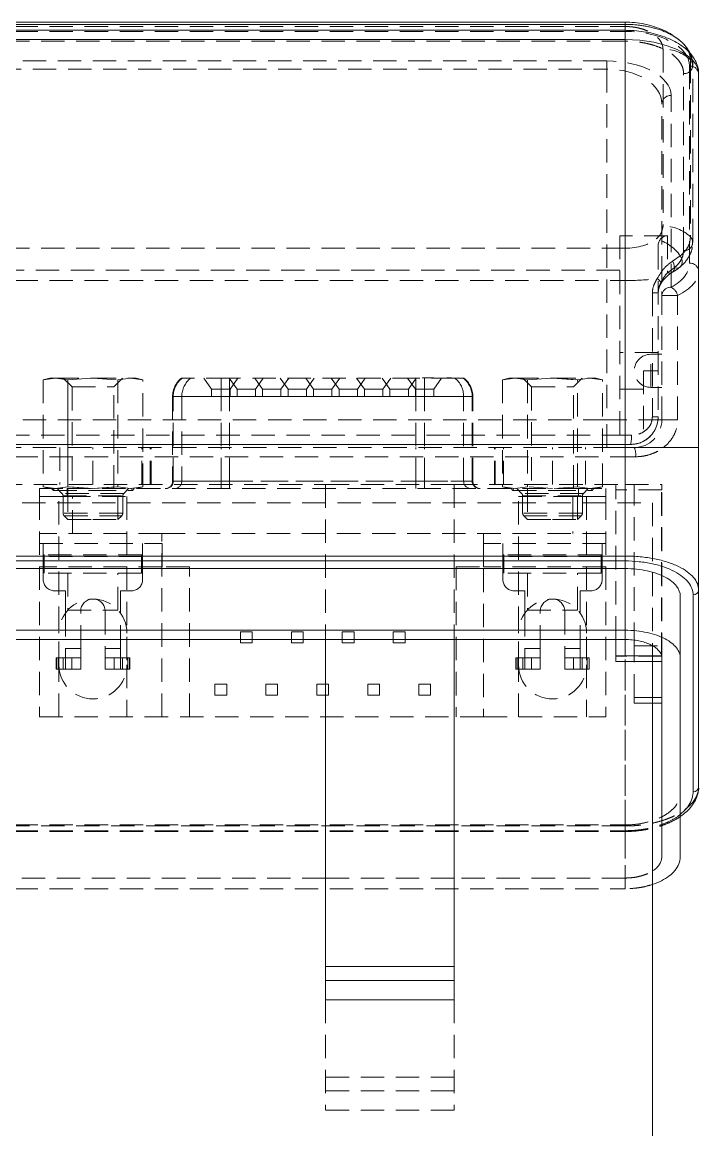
# Model space of a CAD drawing. Header units: millimetres. Extents: x 0 to 420, y 0 to 297.
# Drawn here: x 160.6 to 197.4, y 151.2 to 211.4 of the extents above; entities that cross this region are included whole.
import ezdxf

# ---------------------------------------------------------------- set-up
doc = ezdxf.new("R2010")
doc.units = ezdxf.units.MM
doc.linetypes.add('HIDDEN', pattern=[1.905, 1.27, -0.635])

msp = doc.modelspace()

# ---------------------------------------------------------------- linework, layer by layer
at = {"color": 7, "linetype": 'Continuous', "lineweight": 15}
for p, q in [((193.407, 211.398), (127.827, 211.398)), ((127.827, 211.277), (193.407, 211.277)), ((193.407, 210.954), (127.827, 210.954)), ((193.407, 210.454), (127.827, 210.454)), ((193.407, 188.289), (193.407, 210.454)), ((197.407, 208.579), (197.407, 188.289)), ((193.407, 188.289), (197.407, 188.289)), ((193.407, 182.395), (193.407, 188.289)), ((197.407, 188.289), (197.407, 180.548)), ((127.827, 182.395), (193.407, 182.395)), ((193.407, 182.395), (193.407, 182.127)), ((193.407, 182.127), (127.827, 182.127)), ((193.407, 181.714), (127.827, 181.714)), ((193.407, 178.362), (193.407, 181.714)), ((197.407, 180.548), (197.407, 169.846)), ((196.407, 176.848), (196.407, 180.212)), ((197.107, 169.585), (197.107, 180.28)), ((127.827, 178.362), (193.407, 178.362)), ((177.117, 177.861), (144.117, 177.861)), ((172.492, 177.679), (172.492, 177.861)), ((172.492, 177.679), (173.132, 177.679)), ((173.132, 177.679), (173.132, 177.861)), ((175.262, 177.679), (175.262, 177.861)), ((175.262, 177.679), (175.902, 177.679)), ((175.902, 177.679), (175.902, 177.861)), ((184.117, 177.861), (177.117, 177.861)), ((177.117, 177.861), (177.117, 160.089)), ((193.407, 177.861), (184.117, 177.861)), ((184.117, 177.861), (184.117, 160.089)), ((192.907, 176.975), (192.907, 177.861)), ((192.907, 176.975), (195.391, 176.975)), ((192.907, 176.665), (192.907, 176.975)), ((162.472, 176.864), (162.472, 176.254)), ((162.472, 176.864), (162.487, 176.864)), ((162.487, 176.864), (162.487, 176.254)), ((162.487, 176.864), (163.325, 176.864)), ((163.325, 176.864), (163.325, 176.254)), ((163.325, 176.864), (163.807, 176.864)), ((163.807, 176.254), (163.807, 176.864)), ((165.619, 176.864), (165.137, 176.864)), ((165.137, 176.864), (165.137, 176.254)), ((165.619, 176.254), (165.619, 176.864)), ((165.619, 176.864), (166.457, 176.864)), ((166.457, 176.254), (166.457, 176.864)), ((166.457, 176.864), (166.472, 176.864)), ((166.472, 176.254), (166.472, 176.864)), ((187.462, 176.864), (187.462, 176.254)), ((187.462, 176.864), (187.477, 176.864)), ((187.477, 176.864), (187.477, 176.254)), ((187.477, 176.864), (188.315, 176.864)), ((188.315, 176.864), (188.315, 176.254)), ((188.315, 176.864), (188.797, 176.864)), ((188.797, 176.254), (188.797, 176.864)), ((190.609, 176.864), (190.127, 176.864)), ((190.127, 176.864), (190.127, 176.254)), ((190.609, 176.254), (190.609, 176.864)), ((190.609, 176.864), (191.447, 176.864)), ((191.447, 176.254), (191.447, 176.864)), ((191.447, 176.864), (191.462, 176.864)), ((191.462, 176.254), (191.462, 176.864)), ((192.907, 176.665), (195.407, 176.665)), ((194.907, 176.665), (194.907, 119.249)), ((195.407, 176.665), (195.407, 174.715)), ((196.407, 166.05), (196.407, 176.848)), ((162.487, 176.254), (162.472, 176.254)), ((163.325, 176.254), (162.487, 176.254)), ((163.325, 176.254), (163.807, 176.254)), ((165.619, 176.254), (165.137, 176.254)), ((166.457, 176.254), (165.619, 176.254)), ((166.472, 176.254), (166.457, 176.254)), ((187.477, 176.254), (187.462, 176.254)), ((188.315, 176.254), (187.477, 176.254)), ((188.315, 176.254), (188.797, 176.254)), ((190.609, 176.254), (190.127, 176.254)), ((191.447, 176.254), (190.609, 176.254)), ((191.462, 176.254), (191.447, 176.254)), ((171.107, 175.439), (171.747, 175.439)), ((171.107, 174.839), (171.107, 175.439)), ((171.747, 174.839), (171.747, 175.439)), ((173.877, 174.839), (173.877, 175.439)), ((173.877, 175.439), (174.517, 175.439)), ((174.517, 174.839), (174.517, 175.439)), ((176.647, 174.839), (176.647, 175.439)), ((176.647, 175.439), (177.117, 175.439)), ((171.107, 174.839), (171.747, 174.839)), ((173.877, 174.839), (174.517, 174.839)), ((176.647, 174.839), (177.117, 174.839)), ((195.407, 174.715), (194.907, 174.715)), ((195.407, 174.395), (194.907, 174.395)), ((195.407, 174.395), (195.407, 166.05)), ((184.117, 160.089), (177.117, 160.089)), ((177.117, 160.089), (177.117, 159.339)), ((184.117, 160.089), (184.117, 159.339)), ((184.117, 159.339), (177.117, 159.339)), ((177.117, 159.339), (177.117, 158.289)), ((184.117, 159.339), (184.117, 158.289)), ((184.117, 158.289), (177.117, 158.289))]:
    msp.add_line(p, q, dxfattribs=at)
at = {"color": 110, "linetype": 'Continuous', "lineweight": 15}
for p, q in [((193.407, 211.277), (193.407, 211.398)), ((193.407, 210.954), (193.407, 211.277)), ((193.407, 210.454), (193.407, 210.954))]:
    msp.add_line(p, q, dxfattribs=at)
at = {"color": 7, "linetype": 'HIDDEN', "lineweight": 0}
for p, q in [((193.407, 211.398), (193.407, 211.161)), ((127.827, 211.161), (193.407, 211.161)), ((127.827, 210.895), (193.407, 210.895)), ((193.407, 210.367), (193.407, 210.954)), ((193.407, 210.954), (193.407, 210.895)), ((193.407, 210.367), (127.827, 210.367)), ((196.406, 210.379), (196.441, 210.348)), ((195.47, 209.933), (195.47, 200.317)), ((192.407, 209.288), (128.827, 209.288)), ((128.827, 208.847), (192.407, 208.847)), ((192.407, 209.288), (192.407, 208.847)), ((192.407, 208.847), (192.407, 189.789)), ((196.907, 209.02), (196.907, 198.305)), ((196.961, 209.345), (196.961, 199.729)), ((197.088, 199.436), (197.088, 209.051)), ((196.588, 198.995), (196.588, 208.61)), ((195.907, 196.993), (195.907, 207.413)), ((195.407, 189.789), (195.407, 206.972)), ((195.707, 199.798), (193.117, 199.798)), ((193.117, 199.798), (193.117, 188.455)), ((195.707, 199.798), (195.707, 197.787)), ((195.207, 199.231), (195.207, 189.955)), ((193.407, 199.119), (127.827, 199.119)), ((193.407, 199.119), (193.407, 197.356)), ((196.41, 198.696), (195.992, 198.408)), ((195.707, 197.787), (196.083, 198.047)), ((193.117, 197.923), (128.117, 197.923)), ((127.827, 197.356), (193.407, 197.356)), ((193.407, 197.356), (193.407, 188.956)), ((194.893, 196.687), (194.893, 189.955)), ((195.407, 196.552), (196.264, 196.552)), ((196.264, 189.789), (196.264, 196.552)), ((195.207, 193.455), (193.117, 193.455)), ((195.407, 193.355), (194.807, 193.355)), ((194.807, 191.555), (194.807, 193.343)), ((161.758, 191.962), (162.437, 192.059)), ((162.437, 192.059), (161.758, 191.962)), ((162.122, 192.059), (161.758, 191.962)), ((162.122, 192.059), (162.437, 192.059)), ((162.437, 192.059), (164.472, 192.059)), ((162.437, 192.059), (163.115, 191.962)), ((162.857, 192.059), (163.337, 191.579)), ((163.115, 191.962), (164.472, 192.059)), ((164.472, 192.059), (165.829, 191.962)), ((164.472, 192.059), (166.507, 192.059)), ((165.607, 191.579), (166.087, 192.059)), ((165.829, 191.962), (166.507, 192.059)), ((166.507, 192.059), (167.185, 191.962)), ((166.507, 192.059), (166.822, 192.059)), ((167.185, 191.962), (166.822, 192.059)), ((169.322, 192.059), (169.289, 192.059)), ((169.784, 192.059), (169.322, 192.059)), ((171.904, 192.059), (169.784, 192.059)), ((170.502, 192.059), (170.927, 191.452)), ((171.442, 191.059), (171.442, 192.059)), ((171.887, 192.059), (172.312, 191.452)), ((171.904, 191.059), (171.904, 192.059)), ((182.03, 192.059), (171.904, 192.059)), ((171.927, 191.452), (172.352, 192.059)), ((173.272, 192.059), (173.697, 191.452)), ((173.312, 191.452), (173.737, 192.059)), ((174.657, 192.059), (175.082, 191.452)), ((174.697, 191.452), (175.122, 192.059)), ((176.042, 192.059), (176.467, 191.452)), ((176.082, 191.452), (176.507, 192.059)), ((177.427, 192.059), (177.852, 191.452)), ((177.467, 191.452), (177.892, 192.059)), ((178.812, 192.059), (179.237, 191.452)), ((178.852, 191.452), (179.277, 192.059)), ((180.197, 192.059), (180.622, 191.452)), ((180.237, 191.452), (180.662, 192.059)), ((181.582, 192.059), (182.007, 191.452)), ((181.622, 191.452), (182.047, 192.059)), ((182.03, 191.059), (182.03, 192.059)), ((184.15, 192.059), (182.03, 192.059)), ((182.387, 192.059), (182.387, 192.079)), ((182.404, 192.079), (182.387, 192.079)), ((182.404, 192.059), (182.404, 192.079)), ((182.437, 192.079), (182.404, 192.079)), ((182.437, 192.059), (182.437, 192.079)), ((182.487, 192.079), (182.437, 192.079)), ((182.47, 192.059), (182.47, 192.079)), ((182.487, 192.059), (182.487, 192.079)), ((182.57, 192.079), (182.487, 192.079)), ((182.492, 191.059), (182.492, 192.059)), ((182.504, 192.079), (182.504, 192.059)), ((182.537, 192.079), (182.537, 192.059)), ((182.57, 192.059), (182.57, 192.079)), ((182.654, 192.079), (182.57, 192.079)), ((182.587, 192.079), (182.587, 192.059)), ((182.637, 192.079), (182.637, 192.059)), ((182.654, 192.059), (182.654, 192.079)), ((182.737, 192.079), (182.654, 192.079)), ((182.72, 192.059), (182.72, 192.079)), ((182.737, 192.059), (182.737, 192.079)), ((182.82, 192.079), (182.737, 192.079)), ((182.754, 192.079), (182.754, 192.059)), ((182.787, 192.059), (182.787, 192.079)), ((182.804, 192.079), (182.804, 192.059)), ((182.82, 192.059), (182.82, 192.079)), ((182.904, 192.079), (182.82, 192.079)), ((182.837, 192.059), (182.837, 192.079)), ((182.854, 192.079), (182.854, 192.059)), ((182.87, 192.059), (182.87, 192.079)), ((182.887, 192.079), (182.887, 192.059)), ((182.904, 192.059), (182.904, 192.079)), ((182.954, 192.079), (182.904, 192.079)), ((182.937, 192.059), (182.937, 192.079)), ((182.954, 192.059), (182.954, 192.079)), ((182.987, 192.079), (182.954, 192.079)), ((182.987, 192.059), (182.987, 192.079)), ((183.007, 191.452), (183.432, 192.059)), ((183.723, 192.059), (183.723, 192.079)), ((183.848, 192.079), (183.723, 192.079)), ((183.973, 192.079), (183.848, 192.079)), ((183.848, 192.059), (183.848, 192.079)), ((183.973, 192.079), (183.973, 192.059)), ((184.612, 192.059), (184.15, 192.059)), ((184.645, 192.059), (184.612, 192.059)), ((186.748, 191.962), (187.427, 192.059)), ((187.427, 192.059), (186.748, 191.962)), ((187.112, 192.059), (186.748, 191.962)), ((187.112, 192.059), (187.427, 192.059)), ((187.427, 192.059), (188.105, 191.962)), ((187.427, 192.059), (189.462, 192.059)), ((187.427, 192.059), (188.105, 191.962)), ((187.847, 192.059), (188.327, 191.579)), ((188.105, 191.962), (189.462, 192.059)), ((188.105, 191.962), (189.462, 192.059)), ((189.462, 192.059), (190.819, 191.962)), ((189.462, 192.059), (191.497, 192.059)), ((190.819, 191.962), (189.462, 192.059)), ((190.597, 191.579), (191.077, 192.059)), ((190.819, 191.962), (191.497, 192.059)), ((191.497, 192.059), (190.819, 191.962)), ((191.497, 192.059), (192.175, 191.962)), ((192.175, 191.962), (191.497, 192.059)), ((191.497, 192.059), (191.812, 192.059)), ((192.175, 191.962), (191.812, 192.059)), ((194.407, 192.455), (195.207, 192.455)), ((194.407, 192.455), (195.207, 192.455)), ((194.407, 192.455), (194.407, 188.629)), ((161.758, 191.962), (161.758, 186.156)), ((163.115, 191.962), (163.115, 186.156)), ((163.115, 186.156), (163.115, 191.962)), ((163.337, 191.579), (165.607, 191.579)), ((163.337, 191.579), (163.337, 186.059)), ((165.607, 186.059), (165.607, 191.579)), ((165.829, 191.962), (165.829, 186.156)), ((167.185, 186.156), (167.185, 191.962)), ((170.927, 191.452), (171.927, 191.452)), ((170.927, 191.452), (170.927, 191.059)), ((171.927, 191.059), (171.927, 191.452)), ((172.312, 191.452), (173.312, 191.452)), ((172.312, 191.452), (172.312, 191.059)), ((173.312, 191.059), (173.312, 191.452)), ((173.697, 191.452), (174.697, 191.452)), ((173.697, 191.452), (173.697, 191.059)), ((174.697, 191.059), (174.697, 191.452)), ((175.082, 191.452), (176.082, 191.452)), ((175.082, 191.452), (175.082, 191.059)), ((176.082, 191.059), (176.082, 191.452)), ((176.467, 191.452), (177.467, 191.452)), ((176.467, 191.452), (176.467, 191.059)), ((177.467, 191.059), (177.467, 191.452)), ((177.852, 191.452), (178.852, 191.452)), ((177.852, 191.452), (177.852, 191.059)), ((178.852, 191.059), (178.852, 191.452)), ((179.237, 191.452), (180.237, 191.452)), ((179.237, 191.452), (179.237, 191.059)), ((180.237, 191.059), (180.237, 191.452)), ((180.622, 191.452), (181.622, 191.452)), ((180.622, 191.452), (180.622, 191.059)), ((181.622, 191.059), (181.622, 191.452)), ((182.007, 191.452), (183.007, 191.452)), ((182.007, 191.452), (182.007, 191.059)), ((183.007, 191.059), (183.007, 191.452)), ((186.748, 191.962), (186.748, 186.156)), ((188.105, 191.962), (188.105, 186.156)), ((188.327, 191.579), (190.597, 191.579)), ((188.327, 191.579), (188.327, 186.059)), ((190.597, 186.059), (190.597, 191.579)), ((190.819, 186.156), (190.819, 191.962)), ((192.175, 186.156), (192.175, 191.962)), ((193.117, 191.455), (194.407, 191.455)), ((194.807, 191.555), (195.407, 191.555)), ((168.802, 191.059), (168.802, 186.459)), ((170.927, 191.059), (168.802, 191.059)), ((169.304, 191.059), (168.842, 191.059)), ((168.842, 186.459), (168.842, 191.059)), ((171.904, 191.059), (169.304, 191.059)), ((169.304, 191.059), (169.304, 186.459)), ((170.927, 191.059), (171.927, 191.059)), ((171.442, 186.459), (171.442, 191.059)), ((182.03, 191.059), (171.904, 191.059)), ((171.904, 186.459), (171.904, 191.059)), ((171.927, 191.059), (172.312, 191.059)), ((172.312, 191.059), (173.312, 191.059)), ((173.312, 191.059), (173.697, 191.059)), ((173.697, 191.059), (174.697, 191.059)), ((174.697, 191.059), (175.082, 191.059)), ((175.082, 191.059), (176.082, 191.059)), ((176.082, 191.059), (176.467, 191.059)), ((176.467, 191.059), (177.467, 191.059)), ((177.467, 191.059), (177.852, 191.059)), ((177.852, 191.059), (178.852, 191.059)), ((178.852, 191.059), (179.237, 191.059)), ((179.237, 191.059), (180.237, 191.059)), ((180.237, 191.059), (180.622, 191.059)), ((180.622, 191.059), (181.622, 191.059)), ((181.622, 191.059), (182.007, 191.059)), ((182.007, 191.059), (183.007, 191.059)), ((184.63, 191.059), (182.03, 191.059)), ((182.03, 186.459), (182.03, 191.059)), ((182.492, 186.459), (182.492, 191.059)), ((183.007, 191.059), (185.131, 191.059)), ((184.63, 186.459), (184.63, 191.059)), ((185.092, 191.059), (184.63, 191.059)), ((185.092, 186.459), (185.092, 191.059)), ((185.132, 186.459), (185.132, 191.059)), ((192.407, 189.789), (128.827, 189.789)), ((195.407, 189.789), (192.407, 189.789)), ((192.407, 188.289), (192.407, 189.789)), ((195.407, 189.789), (196.264, 189.789)), ((193.407, 188.956), (127.827, 188.956)), ((127.827, 188.455), (193.407, 188.455)), ((193.117, 188.455), (128.117, 188.455)), ((193.707, 188.455), (193.117, 188.455)), ((193.407, 188.956), (193.407, 188.455)), ((193.707, 188.455), (193.707, 188.455)), ((127.827, 187.789), (193.407, 187.789)), ((128.827, 188.289), (192.407, 188.289)), ((162.672, 188.289), (162.672, 186.289)), ((164.472, 186.289), (164.472, 188.289)), ((167.13, 186.289), (167.13, 188.289)), ((167.583, 186.289), (167.583, 188.289)), ((167.63, 186.289), (167.63, 188.289)), ((171.442, 186.289), (171.442, 188.289)), ((171.904, 186.289), (171.904, 188.289)), ((182.03, 186.289), (182.03, 188.289)), ((182.492, 186.289), (182.492, 188.289)), ((186.304, 186.289), (186.304, 188.289)), ((186.35, 186.289), (186.35, 188.289)), ((186.804, 186.289), (186.804, 188.289)), ((189.462, 186.289), (189.462, 188.289)), ((191.262, 186.289), (191.262, 188.289)), ((192.407, 188.289), (193.907, 188.289)), ((193.407, 188.289), (193.407, 187.789)), ((193.407, 187.789), (193.978, 187.789)), ((193.407, 187.789), (193.407, 167.729)), ((197.407, 188.289), (195.49, 188.289)), ((144.117, 186.289), (177.117, 186.289)), ((161.567, 186.059), (161.567, 185.629)), ((161.567, 186.059), (163.067, 186.059)), ((161.758, 186.156), (162.437, 186.059)), ((162.437, 186.059), (161.758, 186.156)), ((161.758, 186.156), (162.122, 186.059)), ((162.222, 186.059), (162.322, 185.959)), ((162.372, 186.059), (162.322, 185.959)), ((162.322, 185.959), (164.472, 185.959)), ((162.437, 186.059), (163.115, 186.156)), ((162.53, 186.059), (162.788, 185.8)), ((163.067, 186.059), (163.067, 185.629)), ((163.067, 186.059), (190.867, 186.059)), ((163.112, 186.059), (163.112, 184.379)), ((163.115, 186.156), (164.472, 186.059)), ((164.472, 186.059), (163.115, 186.156)), ((164.472, 186.059), (165.829, 186.156)), ((165.829, 186.156), (164.472, 186.059)), ((164.472, 185.959), (166.622, 185.959)), ((166.507, 186.059), (165.829, 186.156)), ((165.832, 184.379), (165.832, 186.059)), ((166.155, 185.8), (166.414, 186.059)), ((167.185, 186.156), (166.507, 186.059)), ((167.185, 186.156), (166.507, 186.059)), ((166.622, 185.959), (166.572, 186.059)), ((166.622, 185.959), (166.722, 186.059)), ((166.822, 186.059), (167.185, 186.156)), ((171.442, 186.459), (168.802, 186.459)), ((168.842, 186.459), (169.304, 186.459)), ((169.304, 186.459), (171.904, 186.459)), ((171.442, 186.459), (171.442, 186.059)), ((182.492, 186.459), (171.442, 186.459)), ((171.904, 186.459), (171.904, 186.059)), ((171.904, 186.459), (182.03, 186.459)), ((177.117, 186.289), (177.117, 177.861)), ((184.117, 186.289), (177.117, 186.289)), ((182.03, 186.459), (182.03, 186.059)), ((182.03, 186.459), (184.63, 186.459)), ((182.492, 186.459), (185.131, 186.459)), ((182.492, 186.459), (182.492, 186.059)), ((184.117, 186.289), (184.117, 177.861)), ((184.117, 186.289), (193.407, 186.289)), ((184.63, 186.459), (185.092, 186.459)), ((186.748, 186.156), (187.427, 186.059)), ((187.427, 186.059), (186.748, 186.156)), ((186.748, 186.156), (187.112, 186.059)), ((187.212, 186.059), (187.312, 185.959)), ((187.362, 186.059), (187.312, 185.959)), ((187.312, 185.959), (189.462, 185.959)), ((187.427, 186.059), (188.105, 186.156)), ((187.52, 186.059), (187.778, 185.8)), ((188.102, 186.059), (188.102, 184.379)), ((189.462, 186.059), (188.105, 186.156)), ((190.819, 186.156), (189.462, 186.059)), ((189.462, 185.959), (191.612, 185.959)), ((190.819, 186.156), (191.497, 186.059)), ((191.497, 186.059), (190.819, 186.156)), ((190.822, 184.379), (190.822, 186.059)), ((190.867, 186.059), (192.367, 186.059)), ((190.867, 186.059), (190.867, 185.629)), ((191.145, 185.8), (191.404, 186.059)), ((191.497, 186.059), (192.175, 186.156)), ((192.175, 186.156), (191.497, 186.059)), ((191.612, 185.959), (191.562, 186.059)), ((191.612, 185.959), (191.712, 186.059)), ((191.812, 186.059), (192.175, 186.156)), ((192.367, 186.059), (192.367, 185.629)), ((192.907, 177.861), (192.907, 186.289)), ((195.407, 185.989), (192.907, 185.989)), ((193.407, 177.861), (193.407, 186.289)), ((193.407, 186.289), (195.391, 186.289)), ((193.407, 186.289), (193.407, 164.9)), ((193.907, 185.989), (193.907, 186.289)), ((193.907, 177.52), (193.907, 185.989)), ((195.391, 176.975), (195.391, 186.289)), ((195.391, 186.289), (195.407, 186.289)), ((195.407, 185.989), (195.407, 186.289)), ((195.407, 176.952), (195.407, 185.989)), ((161.567, 185.629), (161.567, 173.659)), ((161.567, 185.629), (162.622, 185.629)), ((162.622, 176.479), (162.622, 185.629)), ((162.622, 185.629), (163.067, 185.629)), ((166.153, 185.8), (162.791, 185.8)), ((162.847, 185.659), (166.097, 185.659)), ((162.847, 185.659), (162.847, 184.727)), ((163.067, 185.629), (166.322, 185.629)), ((163.367, 183.609), (163.367, 185.629)), ((166.097, 184.727), (166.097, 185.659)), ((166.322, 185.629), (166.322, 176.479)), ((187.612, 185.629), (190.867, 185.629)), ((187.612, 176.479), (187.612, 185.629)), ((191.143, 185.8), (187.781, 185.8)), ((187.837, 185.659), (191.087, 185.659)), ((187.837, 185.659), (187.837, 184.727)), ((190.567, 185.629), (190.567, 183.609)), ((190.867, 185.629), (191.312, 185.629)), ((191.087, 184.727), (191.087, 185.659)), ((191.312, 185.629), (191.312, 176.479)), ((192.367, 185.629), (191.312, 185.629)), ((192.367, 185.629), (192.367, 173.659)), ((126.327, 185.289), (194.907, 185.289)), ((194.907, 185.289), (194.907, 176.665)), ((166.085, 184.727), (162.859, 184.727)), ((162.905, 184.585), (163.112, 184.379)), ((162.917, 184.585), (166.027, 184.585)), ((163.112, 184.379), (164.472, 184.379)), ((164.472, 184.379), (165.832, 184.379)), ((165.832, 184.379), (166.038, 184.585)), ((191.075, 184.727), (187.849, 184.727)), ((187.895, 184.585), (188.102, 184.379)), ((187.907, 184.585), (191.017, 184.585)), ((188.102, 184.379), (189.462, 184.379)), ((189.462, 184.379), (190.822, 184.379)), ((190.822, 184.379), (191.028, 184.585)), ((168.217, 183.609), (161.567, 183.609)), ((168.217, 173.659), (168.217, 183.609)), ((168.217, 183.609), (185.717, 183.609)), ((185.717, 183.609), (185.717, 173.659)), ((192.367, 183.609), (185.717, 183.609)), ((161.567, 183.069), (168.217, 183.069)), ((161.772, 183.069), (161.772, 182.369)), ((167.172, 182.369), (167.172, 183.069)), ((168.229, 183.069), (168.217, 183.069)), ((168.229, 183.069), (168.229, 181.809)), ((185.705, 181.809), (185.705, 183.069)), ((185.717, 183.069), (185.705, 183.069)), ((192.367, 183.069), (185.717, 183.069)), ((186.762, 183.069), (186.762, 182.369)), ((192.162, 183.069), (192.162, 182.369)), ((161.822, 182.459), (161.772, 182.459)), ((161.772, 181.109), (161.772, 182.369)), ((167.172, 182.369), (161.772, 182.369)), ((167.122, 182.459), (161.822, 182.459)), ((161.822, 182.459), (161.822, 181.459)), ((167.172, 182.459), (167.122, 182.459)), ((167.122, 181.459), (167.122, 182.459)), ((167.172, 181.109), (167.172, 182.369)), ((186.812, 182.459), (186.762, 182.459)), ((192.162, 182.369), (186.762, 182.369)), ((186.762, 182.369), (186.762, 181.109)), ((192.112, 182.459), (186.812, 182.459)), ((186.812, 182.459), (186.812, 181.459)), ((192.162, 182.459), (192.112, 182.459)), ((192.112, 181.459), (192.112, 182.459)), ((192.162, 181.109), (192.162, 182.369)), ((168.229, 181.809), (161.567, 181.809)), ((169.717, 181.809), (168.229, 181.809)), ((169.717, 173.659), (169.717, 181.809)), ((184.217, 181.809), (185.705, 181.809)), ((184.217, 181.809), (184.217, 173.659)), ((192.367, 181.809), (185.705, 181.809)), ((167.122, 181.459), (161.822, 181.459)), ((163.112, 181.459), (163.112, 179.459)), ((165.832, 179.459), (165.832, 181.459)), ((192.112, 181.459), (186.812, 181.459)), ((188.102, 181.459), (188.102, 179.459)), ((190.822, 179.459), (190.822, 181.459)), ((162.372, 180.509), (162.972, 180.509)), ((162.972, 180.509), (162.972, 179.292)), ((165.972, 179.292), (165.972, 180.509)), ((165.972, 180.509), (166.572, 180.509)), ((187.362, 180.509), (187.962, 180.509)), ((187.962, 180.509), (187.962, 179.292)), ((190.962, 180.509), (191.562, 180.509)), ((190.962, 179.292), (190.962, 180.509)), ((163.112, 179.459), (165.832, 179.459)), ((163.807, 177.364), (163.807, 179.394)), ((165.137, 179.394), (165.137, 177.364)), ((188.102, 179.459), (190.822, 179.459)), ((188.797, 177.364), (188.797, 179.394)), ((190.127, 179.394), (190.127, 177.364)), ((162.972, 179.292), (162.972, 177.364)), ((165.972, 177.364), (165.972, 179.292)), ((187.962, 179.292), (187.962, 177.364)), ((190.962, 177.364), (190.962, 179.292)), ((172.492, 178.279), (173.132, 178.279)), ((172.492, 177.861), (172.492, 178.279)), ((173.132, 177.861), (173.132, 178.279)), ((175.262, 178.279), (175.902, 178.279)), ((175.262, 177.861), (175.262, 178.279)), ((175.902, 177.861), (175.902, 178.279)), ((178.032, 177.679), (178.032, 178.279)), ((178.032, 178.279), (178.672, 178.279)), ((178.672, 177.679), (178.672, 178.279)), ((180.802, 177.679), (180.802, 178.279)), ((180.802, 178.279), (181.442, 178.279)), ((181.442, 177.679), (181.442, 178.279)), ((178.032, 177.679), (178.672, 177.679)), ((180.802, 177.679), (181.442, 177.679)), ((162.972, 177.364), (163.807, 177.364)), ((162.972, 176.864), (162.972, 177.364)), ((163.807, 176.864), (163.807, 177.364)), ((165.137, 177.364), (165.972, 177.364)), ((165.137, 177.364), (165.137, 176.864)), ((165.972, 176.864), (165.972, 177.364)), ((187.962, 177.364), (188.797, 177.364)), ((187.962, 176.864), (187.962, 177.364)), ((188.797, 176.864), (188.797, 177.364)), ((190.962, 177.364), (190.127, 177.364)), ((190.127, 177.364), (190.127, 176.864)), ((190.962, 176.864), (190.962, 177.364)), ((195.407, 176.952), (192.907, 176.952)), ((193.907, 177.52), (195.407, 177.52)), ((193.907, 174.715), (193.907, 177.52)), ((195.407, 176.665), (195.407, 176.952)), ((162.581, 176.864), (162.581, 176.254)), ((162.622, 173.659), (162.622, 176.479)), ((162.863, 176.864), (162.863, 176.254)), ((162.972, 176.864), (162.972, 176.254)), ((165.972, 176.254), (165.972, 176.864)), ((166.081, 176.254), (166.081, 176.864)), ((166.322, 176.479), (166.322, 173.659)), ((166.363, 176.254), (166.363, 176.864)), ((187.571, 176.864), (187.571, 176.254)), ((187.612, 173.659), (187.612, 176.479)), ((187.853, 176.864), (187.853, 176.254)), ((187.962, 176.864), (187.962, 176.254)), ((190.962, 176.254), (190.962, 176.864)), ((191.071, 176.254), (191.071, 176.864)), ((191.312, 176.479), (191.312, 173.659)), ((191.353, 176.254), (191.353, 176.864)), ((177.117, 175.439), (177.287, 175.439)), ((177.287, 174.839), (177.287, 175.439)), ((179.417, 175.439), (180.057, 175.439)), ((179.417, 174.839), (179.417, 175.439)), ((180.057, 174.839), (180.057, 175.439)), ((182.187, 174.839), (182.187, 175.439)), ((182.187, 175.439), (182.827, 175.439)), ((182.827, 174.839), (182.827, 175.439)), ((177.117, 174.839), (177.287, 174.839)), ((179.417, 174.839), (180.057, 174.839)), ((182.187, 174.839), (182.827, 174.839)), ((193.907, 174.395), (193.907, 174.715)), ((194.907, 174.715), (193.907, 174.715)), ((195.407, 174.395), (195.407, 174.715)), ((194.907, 174.395), (193.907, 174.395)), ((161.567, 173.659), (168.217, 173.659)), ((185.717, 173.659), (168.217, 173.659)), ((185.717, 173.659), (192.367, 173.659)), ((127.827, 167.787), (193.407, 167.787)), ((193.407, 167.729), (127.827, 167.729)), ((127.827, 167.47), (193.407, 167.47)), ((127.827, 167.429), (193.407, 167.429)), ((193.407, 164.321), (193.407, 167.787)), ((193.407, 167.729), (193.407, 167.429)), ((177.117, 164.9), (144.117, 164.9)), ((184.117, 164.9), (177.117, 164.9)), ((193.407, 164.9), (184.117, 164.9)), ((127.827, 164.321), (193.407, 164.321)), ((177.117, 158.289), (177.117, 152.289)), ((184.117, 158.289), (184.117, 152.289)), ((184.117, 154.089), (177.117, 154.089)), ((184.117, 153.339), (177.117, 153.339)), ((184.117, 152.289), (177.117, 152.289))]:
    msp.add_line(p, q, dxfattribs=at)
at = {"color": 7, "linetype": 'HIDDEN', "lineweight": 0, "flags": 128}
for points in [[(196.41, 198.696), (196.479, 198.573), (196.516, 198.443), (196.518, 198.316), (196.483, 198.204), (196.416, 198.114), (196.322, 198.056), (196.208, 198.032), (196.083, 198.047)], [(195.992, 198.408), (196.052, 198.279), (196.085, 198.146), (196.086, 198.019), (196.056, 197.909), (195.997, 197.826), (195.915, 197.775), (195.815, 197.762), (195.707, 197.787)], [(195.155, 197.464), (195.22, 197.411), (195.276, 197.36), (195.32, 197.313), (195.35, 197.271), (195.365, 197.236), (195.366, 197.209), (195.351, 197.191), (195.322, 197.183)], [(194.893, 196.687), (194.959, 196.687), (195.021, 196.687), (195.075, 196.687), (195.121, 196.687), (195.158, 196.687), (195.185, 196.687), (195.201, 196.687), (195.207, 196.687)], [(194.893, 189.955), (194.959, 189.955), (195.021, 189.955), (195.075, 189.955), (195.121, 189.955), (195.158, 189.955), (195.185, 189.955), (195.201, 189.955), (195.207, 189.955)], [(193.75, 188.956), (193.707, 188.956), (193.664, 188.956), (193.621, 188.956), (193.578, 188.956), (193.536, 188.956), (193.493, 188.956), (193.45, 188.956), (193.407, 188.956)], [(193.407, 188.455), (193.444, 188.455), (193.482, 188.455), (193.52, 188.455), (193.557, 188.455), (193.595, 188.455), (193.632, 188.455), (193.669, 188.455), (193.707, 188.455)]]:
    msp.add_lwpolyline(points, dxfattribs=at)
at = {"color": 7, "linetype": 'HIDDEN', "lineweight": 0}
for centre, radius, start, end in [((195.494, 207.807), 2.126, 46.34211, 90.62819), ((196.64, 209.046), 0.439, 263.3186, 42.88003), ((196.935, 208.547), 0.473, 3.83182, 93.37711), ((195.879, 206.94), 0.473, 86.62289, 176.16818), ((195.743, 199.263), 0.537, 93.83225, 183.37744), ((195.494, 198.192), 2.126, 46.34211, 90.62819), ((194.449, 197.316), 2.398, 35.13052, 74.14697), ((196.64, 199.431), 0.439, 263.3186, 42.88003), ((196.935, 197.833), 0.473, 3.83182, 93.37711), ((195.879, 196.521), 0.473, 86.62289, 176.16818), ((195.617, 196.393), 0.666, 13.82746, 64.21), ((194.807, 192.455), 0.9, 90, 270), ((170.072, 191.059), 1.27, 128.05666, 180), ((170.119, 191.061), 1.277, 128.63378, 180.11026), ((170.581, 191.061), 1.277, 128.63378, 180.11026), ((183.353, 191.061), 1.277, 359.88974, 51.36622), ((183.815, 191.061), 1.277, 359.88974, 51.36622), ((183.862, 191.059), 1.27, 0, 51.94334), ((193.707, 189.955), 1.5, 270, 0), ((193.907, 189.789), 1.5, 270, 0), ((193.707, 189.955), 1.5, 297.81814, 0), ((193.707, 189.955), 1.5, 297.81814, 0), ((192.259, 188.831), 1.496, 345.44367, 4.75838), ((193.05, 187.911), 0.937, 352.48786, 23.77235), ((168.402, 186.459), 0.4, 270, 0), ((168.445, 186.456), 0.397, 270.44191, 0.43519), ((168.907, 186.456), 0.397, 270.44194, 0.43519), ((185.027, 186.456), 0.397, 179.56481, 269.55809), ((185.489, 186.456), 0.397, 179.56481, 269.55799), ((185.532, 186.459), 0.4, 180, 270), ((162.647, 185.659), 0.2, 0, 45), ((166.297, 185.659), 0.2, 135, 180), ((187.637, 185.659), 0.2, 0, 45), ((191.287, 185.659), 0.2, 135, 180), ((163.047, 184.727), 0.2, 180, 225), ((165.897, 184.727), 0.2, 315, 0), ((188.037, 184.727), 0.2, 180, 225), ((190.887, 184.727), 0.2, 315, 0), ((162.372, 181.109), 0.6, 180, 270), ((166.572, 181.109), 0.6, 270, 0), ((187.362, 181.109), 0.6, 180, 270), ((191.562, 181.109), 0.6, 270, 0), ((164.472, 178.209), 1.85, 0, 180), ((164.472, 179.394), 0.665, 90, 180), ((164.472, 179.394), 0.665, 0, 90), ((189.462, 178.209), 1.85, 0, 180), ((189.462, 179.394), 0.665, 90, 180), ((189.462, 179.394), 0.665, 0, 90), ((164.472, 176.479), 1.85, 180, 0), ((189.462, 176.479), 1.85, 180, 0)]:
    msp.add_arc(centre, radius, start, end, dxfattribs=at)
at = {"color": 7, "linetype": 'Continuous', "lineweight": 15}
for centre, radius, start, end in [((197.122, 180.565), 0.285, 266.93988, 356.57171), ((197.125, 169.867), 0.283, 266.30578, 355.7538)]:
    msp.add_arc(centre, radius, start, end, dxfattribs=at)
at = {"color": 7, "linetype": 'HIDDEN', "lineweight": 0}
for centre, major_axis, ratio, start_param, end_param in [((193.407, 209.02), (3.5, 0), 0.535714, 0, 1.570796), ((192.407, 207.413), (3.5, 0), 0.535714, 0, 1.570796), ((192.407, 206.972), (3, 0), 0.625, 0, 1.570796), ((193.407, 200.19), (2, 0), 0.535721, 4.712389, 5.725306), ((193.407, 198.305), (3.5, 0), 0.535714, 5.507992, 6.283185), ((193.407, 198.428), (4, 0), 0.267848, 4.712389, 5.164578), ((193.407, 197.865), (4, 0), 0.46875, 5.507992, 6.283185)]:
    msp.add_ellipse(centre, major_axis=major_axis, ratio=ratio, start_param=start_param, end_param=end_param, dxfattribs=at)
at = {"color": 7, "linetype": 'Continuous', "lineweight": 15}
msp.add_ellipse((193.407, 208.579), major_axis=(4, 0), ratio=0.46875, start_param=0, end_param=1.570796, dxfattribs=at)
at = {"color": 110, "linetype": 'Continuous', "lineweight": 15}
for points, knots in [([(193.407, 211.277), (193.478, 211.277), (193.693, 211.275), (193.979, 211.255), (194.272, 211.221), (194.503, 211.185), (194.742, 211.137), (194.974, 211.081), (195.2, 211.015), (195.417, 210.94), (195.625, 210.856), (195.821, 210.765), (196.009, 210.663), (196.185, 210.552), (196.32, 210.456), (196.386, 210.396), (196.406, 210.379)], [0, 0, 0, 0, 0.057179, 0.172862, 0.231446, 0.29998, 0.36895, 0.439237, 0.509952, 0.582454, 0.655375, 0.729541, 0.804104, 0.885169, 0.966693, 1, 1, 1, 1]), ([(196.407, 168.36), (196.525, 168.462), (196.777, 168.679), (197.001, 169.045), (197.098, 169.355), (197.105, 169.536), (197.107, 169.585)], [0, 0, 0, 0, 0.272051, 0.578028, 0.884097, 1, 1, 1, 1])]:
    msp.add_open_spline(points, degree=3, knots=knots, dxfattribs=at)
at = {"color": 7, "linetype": 'Continuous', "lineweight": 15}
for points, knots in [([(196.143, 210.576), (196.084, 210.62), (195.885, 210.77), (195.492, 210.969), (194.994, 211.164), (194.465, 211.301), (193.94, 211.383), (193.579, 211.392), (193.408, 211.397)], [0, 0, 0, 0, 0.081319, 0.274324, 0.471822, 0.645328, 0.831161, 1, 1, 1, 1]), ([(197.407, 208.579), (197.404, 208.654), (197.395, 208.846), (197.31, 209.147), (197.144, 209.471), (196.905, 209.773), (196.596, 210.051), (196.221, 210.299), (195.791, 210.512), (195.318, 210.685), (194.814, 210.816), (194.29, 210.905), (193.817, 210.948), (193.522, 210.952), (193.407, 210.954)], [0, 0, 0, 0, 0.056039, 0.14291, 0.230233, 0.319889, 0.41228, 0.506079, 0.598616, 0.68881, 0.776534, 0.862191, 0.946429, 1, 1, 1, 1]), ([(196.92, 209.736), (196.914, 209.752), (196.865, 209.878), (196.695, 210.092), (196.528, 210.292), (196.41, 210.378), (196.406, 210.38)], [0, 0, 0, 0, 0.06338, 0.51723, 0.986223, 1, 1, 1, 1]), ([(193.407, 182.395), (193.685, 182.395), (193.957, 182.382), (194.492, 182.331), (194.757, 182.293), (195.252, 182.194), (195.485, 182.134), (195.925, 181.992), (196.124, 181.913), (196.483, 181.74), (196.645, 181.644), (196.919, 181.445), (197.034, 181.34), (197.22, 181.122), (197.291, 181.009), (197.383, 180.781), (197.407, 180.665), (197.407, 180.548)], [0, 0, 0, 0, 0.125, 0.125, 0.25, 0.25, 0.375, 0.375, 0.5, 0.5, 0.625, 0.625, 0.75, 0.75, 0.875, 0.875, 1, 1, 1, 1]), ([(197.107, 180.28), (197.107, 180.397), (197.086, 180.511), (197.001, 180.738), (196.936, 180.851), (196.766, 181.068), (196.661, 181.172), (196.409, 181.371), (196.26, 181.466), (195.93, 181.64), (195.746, 181.72), (195.34, 181.862), (195.123, 181.923), (194.664, 182.022), (194.418, 182.062), (193.92, 182.113), (193.666, 182.127), (193.407, 182.127)], [0, 0, 0, 0, 0.125, 0.125, 0.25, 0.25, 0.375, 0.375, 0.5, 0.5, 0.625, 0.625, 0.75, 0.75, 0.875, 0.875, 1, 1, 1, 1]), ([(196.407, 180.212), (196.407, 180.401), (196.339, 180.585), (196.061, 180.941), (195.86, 181.102), (195.453, 181.318), (195.304, 181.382), (194.98, 181.496), (194.803, 181.547), (194.427, 181.629), (194.232, 181.66), (193.828, 181.703), (193.618, 181.714), (193.407, 181.714)], [0, 0, 0, 0, 0.25, 0.25, 0.5, 0.5, 0.625, 0.625, 0.75, 0.75, 0.875, 0.875, 1, 1, 1, 1]), ([(193.407, 178.362), (193.617, 178.362), (193.823, 178.351), (194.228, 178.309), (194.427, 178.277), (194.987, 178.153), (195.32, 178.034), (195.722, 177.819), (195.842, 177.741), (196.046, 177.578), (196.131, 177.493), (196.269, 177.315), (196.321, 177.223), (196.39, 177.037), (196.407, 176.943), (196.407, 176.848)], [0, 0, 0, 0, 0.125, 0.125, 0.25, 0.25, 0.5, 0.5, 0.625, 0.625, 0.75, 0.75, 0.875, 0.875, 1, 1, 1, 1]), ([(195.391, 176.975), (195.377, 177.032), (195.353, 177.089), (195.287, 177.2), (195.243, 177.255), (195.139, 177.359), (195.078, 177.409), (194.937, 177.504), (194.856, 177.55), (194.68, 177.633), (194.584, 177.67), (194.378, 177.736), (194.266, 177.765), (194.033, 177.812), (193.913, 177.83), (193.665, 177.854), (193.536, 177.861), (193.407, 177.861)], [0, 0, 0, 0, 0.125, 0.125, 0.25, 0.25, 0.375, 0.375, 0.5, 0.5, 0.625, 0.625, 0.75, 0.75, 0.875, 0.875, 1, 1, 1, 1]), ([(196.407, 168.241), (196.522, 168.326), (196.758, 168.5), (197.032, 168.799), (197.245, 169.127), (197.368, 169.474), (197.42, 169.719), (197.406, 169.842), (197.405, 169.846)], [0, 0, 0, 0, 0.189928, 0.389513, 0.59116, 0.793437, 0.99281, 1, 1, 1, 1]), ([(196.407, 166.05), (196.392, 165.922), (196.363, 165.668), (196.143, 165.316), (195.821, 165.006), (195.417, 164.76), (195.101, 164.609), (194.918, 164.56), (194.907, 164.557)], [0, 0, 0, 0, 0.220821, 0.441547, 0.631018, 0.820313, 0.989179, 1, 1, 1, 1]), ([(194.907, 165.295), (194.927, 165.307), (195.024, 165.365), (195.155, 165.485), (195.296, 165.658), (195.389, 165.848), (195.401, 165.982), (195.407, 166.05)], [0, 0, 0, 0, 0.059095, 0.278168, 0.502255, 0.74812, 1, 1, 1, 1])]:
    msp.add_open_spline(points, degree=3, knots=knots, dxfattribs=at)
at = {"color": 7, "linetype": 'HIDDEN', "lineweight": 0}
for points, knots in [([(193.407, 211.161), (193.459, 211.16), (193.563, 211.159), (193.761, 211.145), (193.999, 211.112), (194.277, 211.049), (194.547, 210.958), (194.836, 210.824), (195.108, 210.64), (195.318, 210.413), (195.447, 210.174), (195.462, 210.014), (195.47, 209.933)], [0, 0, 0, 0, 0.0424385, 0.0852852, 0.1636011, 0.2441906, 0.337242, 0.4328789, 0.5748969, 0.7227826, 0.8595447, 1, 1, 1, 1]), ([(196.588, 208.61), (196.588, 208.639), (196.586, 208.697), (196.564, 208.853), (196.488, 209.081), (196.302, 209.356), (196.042, 209.606), (195.738, 209.814), (195.384, 209.993), (195.007, 210.135), (194.595, 210.246), (194.189, 210.318), (193.788, 210.359), (193.535, 210.364), (193.407, 210.367)], [0, 0, 0, 0, 0.0337066, 0.0674735, 0.1837516, 0.3027241, 0.4044996, 0.508454, 0.5983423, 0.6901893, 0.7740521, 0.8599775, 0.9293155, 1, 1, 1, 1]), ([(196.411, 210.372), (196.399, 210.385), (196.319, 210.463), (196.223, 210.525), (196.143, 210.576)], [0, 0, 0, 0, 0.1612609, 1, 1, 1, 1]), ([(196.639, 210.147), (196.674, 210.103), (196.749, 210.01), (196.837, 209.859), (196.906, 209.698), (196.952, 209.526), (196.958, 209.408), (196.961, 209.345)], [0, 0, 0, 0, 0.1687589, 0.36691, 0.5685812, 0.7714173, 1, 1, 1, 1]), ([(197.083, 209.051), (197.085, 209.072), (197.097, 209.208), (197.049, 209.445), (196.961, 209.644), (196.92, 209.736)], [0, 0, 0, 0, 0.090294, 0.580847, 1, 1, 1, 1]), ([(195.47, 200.317), (195.446, 200.163), (195.407, 199.92), (195.185, 199.702), (195.104, 199.623)], [0, 0, 0, 0, 0.636072, 1, 1, 1, 1]), ([(196.401, 198.112), (196.444, 198.146), (196.601, 198.271), (196.802, 198.522), (196.987, 198.86), (197.081, 199.171), (197.08, 199.364), (197.08, 199.436)], [0, 0, 0, 0, 0.097371, 0.354215, 0.60843, 0.85615, 1, 1, 1, 1]), ([(196.961, 199.729), (196.948, 199.607), (196.922, 199.358), (196.731, 199.008), (196.512, 198.795), (196.41, 198.696)], [0, 0, 0, 0, 0.341728, 0.693543, 1, 1, 1, 1]), ([(196.083, 198.047), (196.176, 198.137), (196.374, 198.329), (196.551, 198.65), (196.576, 198.879), (196.588, 198.995)], [0, 0, 0, 0, 0.305293, 0.647498, 1, 1, 1, 1]), ([(195.992, 198.408), (195.854, 198.312), (195.662, 198.177), (195.382, 197.85), (195.247, 197.621), (195.155, 197.464)], [0, 0, 0, 0, 0.441099, 0.618125, 1, 1, 1, 1]), ([(195.944, 197.796), (195.992, 197.82), (196.169, 197.911), (196.306, 198.025), (196.407, 198.109)], [0, 0, 0, 0, 0.268024, 1, 1, 1, 1]), ([(195.155, 197.464), (195.099, 197.374), (194.975, 197.175), (194.9, 196.898), (194.894, 196.726), (194.893, 196.687)], [0, 0, 0, 0, 0.387056, 0.859861, 1, 1, 1, 1]), ([(195.322, 197.183), (195.365, 197.27), (195.49, 197.518), (195.622, 197.682), (195.707, 197.787)], [0, 0, 0, 0, 0.35344, 1, 1, 1, 1]), ([(195.365, 197.2), (195.378, 197.223), (195.434, 197.321), (195.559, 197.47), (195.735, 197.647), (195.873, 197.75), (195.942, 197.786), (195.95, 197.79)], [0, 0, 0, 0, 0.077116, 0.322744, 0.618158, 0.954354, 1, 1, 1, 1]), ([(195.208, 196.674), (195.208, 196.683), (195.203, 196.771), (195.241, 196.946), (195.303, 197.117), (195.358, 197.191), (195.365, 197.2)], [0, 0, 0, 0, 0.046384, 0.467245, 0.936091, 1, 1, 1, 1]), ([(195.207, 196.687), (195.217, 196.795), (195.233, 196.973), (195.296, 197.124), (195.322, 197.183)], [0, 0, 0, 0, 0.606012, 1, 1, 1, 1]), ([(193.707, 188.455), (193.835, 188.465), (194.136, 188.488), (194.566, 188.692), (194.925, 189.038), (195.161, 189.473), (195.192, 189.794), (195.207, 189.955)], [0, 0, 0, 0, 0.16249, 0.382879, 0.593116, 0.795749, 1, 1, 1, 1]), ([(194.893, 189.955), (194.881, 189.847), (194.856, 189.628), (194.672, 189.337), (194.398, 189.11), (194.074, 188.977), (193.847, 188.962), (193.75, 188.956)], [0, 0, 0, 0, 0.189855, 0.385228, 0.597545, 0.827972, 1, 1, 1, 1]), ([(195.49, 188.289), (195.601, 188.375), (195.702, 188.469), (195.886, 188.679), (195.968, 188.795), (196.107, 189.047), (196.164, 189.184), (196.242, 189.476), (196.264, 189.631), (196.264, 189.789)], [0, 0, 0, 0, 0.25, 0.25, 0.5, 0.5, 0.75, 0.75, 1, 1, 1, 1]), ([(193.978, 187.789), (194.121, 187.789), (194.261, 187.801), (194.535, 187.845), (194.67, 187.879), (194.925, 187.965), (195.047, 188.017), (195.278, 188.139), (195.388, 188.21), (195.49, 188.289)], [0, 0, 0, 0, 0.25, 0.25, 0.5, 0.5, 0.75, 0.75, 1, 1, 1, 1]), ([(197.377, 169.605), (197.366, 169.557), (197.34, 169.444), (197.257, 169.266), (197.144, 169.089), (197.002, 168.918), (196.831, 168.751), (196.611, 168.578), (196.353, 168.413), (196.071, 168.267), (195.773, 168.139), (195.464, 168.03), (195.129, 167.934), (194.787, 167.857), (194.446, 167.8), (194.111, 167.76), (193.763, 167.734), (193.526, 167.731), (193.407, 167.729)], [0, 0, 0, 0, 0.050357, 0.119285, 0.18872, 0.242305, 0.310787, 0.379832, 0.450776, 0.522436, 0.583919, 0.645939, 0.709784, 0.774318, 0.829424, 0.885019, 0.94222, 1, 1, 1, 1]), ([(193.407, 167.787), (193.621, 167.787), (193.83, 167.8), (194.239, 167.85), (194.441, 167.889), (194.816, 167.985), (194.993, 168.043), (195.32, 168.178), (195.468, 168.254), (195.734, 168.417), (195.852, 168.506), (196.053, 168.69), (196.137, 168.786), (196.34, 169.085), (196.407, 169.291), (196.407, 169.501)], [0, 0, 0, 0, 0.125, 0.125, 0.25, 0.25, 0.375, 0.375, 0.5, 0.5, 0.625, 0.625, 0.75, 0.75, 1, 1, 1, 1]), ([(193.407, 167.47), (193.622, 167.476), (194.052, 167.489), (194.697, 167.592), (195.314, 167.76), (195.884, 168.005), (196.251, 168.212), (196.391, 168.345), (196.407, 168.36)], [0, 0, 0, 0, 0.176808, 0.353682, 0.551897, 0.750304, 0.972216, 1, 1, 1, 1]), ([(193.407, 167.434), (193.468, 167.433), (193.704, 167.428), (194.118, 167.463), (194.634, 167.536), (195.127, 167.655), (195.594, 167.81), (196.021, 168.005), (196.293, 168.152), (196.405, 168.24), (196.407, 168.241)], [0, 0, 0, 0, 0.052256, 0.203251, 0.356457, 0.511473, 0.66773, 0.830118, 0.99723, 1, 1, 1, 1]), ([(193.407, 164.9), (193.507, 164.903), (193.71, 164.908), (194.004, 164.949), (194.283, 165.012), (194.538, 165.098), (194.751, 165.193), (194.861, 165.265), (194.907, 165.295)], [0, 0, 0, 0, 0.170421, 0.3461102, 0.5164616, 0.6913125, 0.8709219, 1, 1, 1, 1]), ([(194.907, 164.557), (194.75, 164.509), (194.443, 164.416), (193.929, 164.337), (193.581, 164.326), (193.407, 164.321)], [0, 0, 0, 0, 0.34484, 0.672482, 1, 1, 1, 1])]:
    msp.add_open_spline(points, degree=3, knots=knots, dxfattribs=at)

doc.saveas('drawing.dxf')
